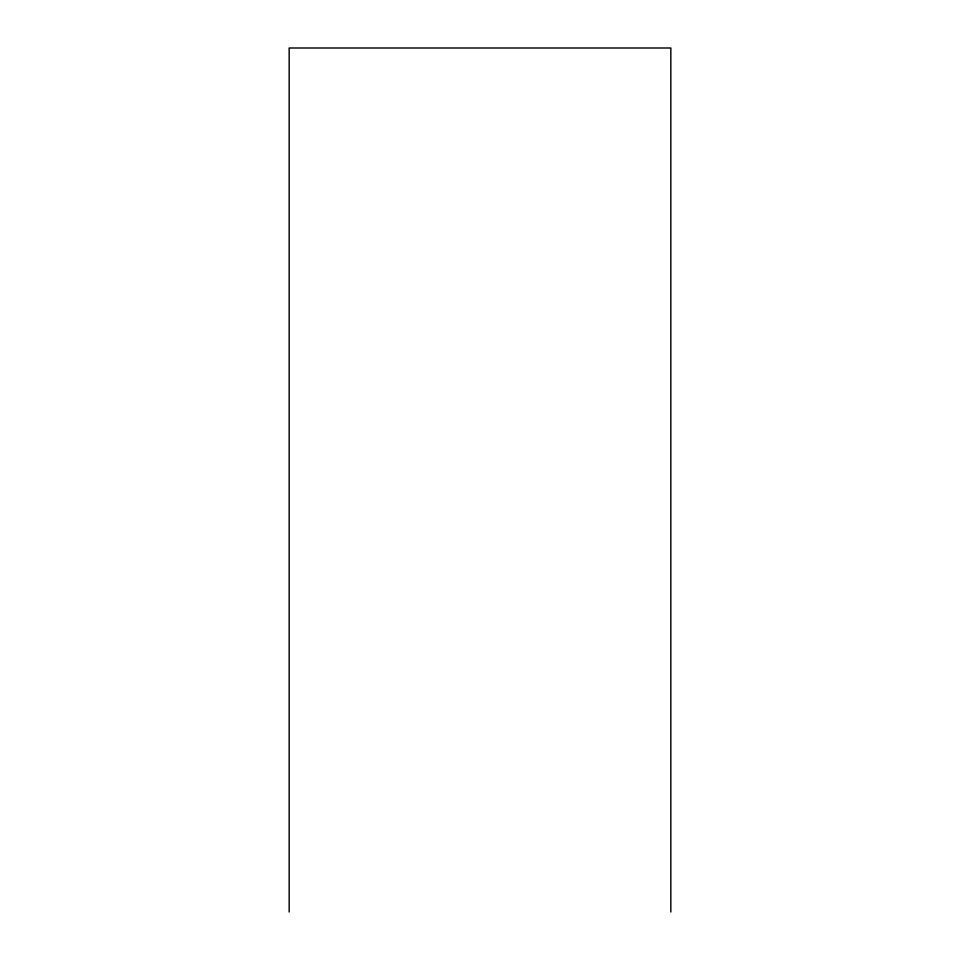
<?xml version="1.0" encoding="UTF-8"?>
<svg xmlns="http://www.w3.org/2000/svg" width="960" height="960" viewBox="0 0 960 960"><rect width="100%" height="100%" fill="white"/><g stroke="black" fill="none" stroke-linecap="round" stroke-linejoin="round"><path stroke-width="1.44" d="M670.836 912L670.836 48L289.164 48L289.164 912"/></g></svg>
